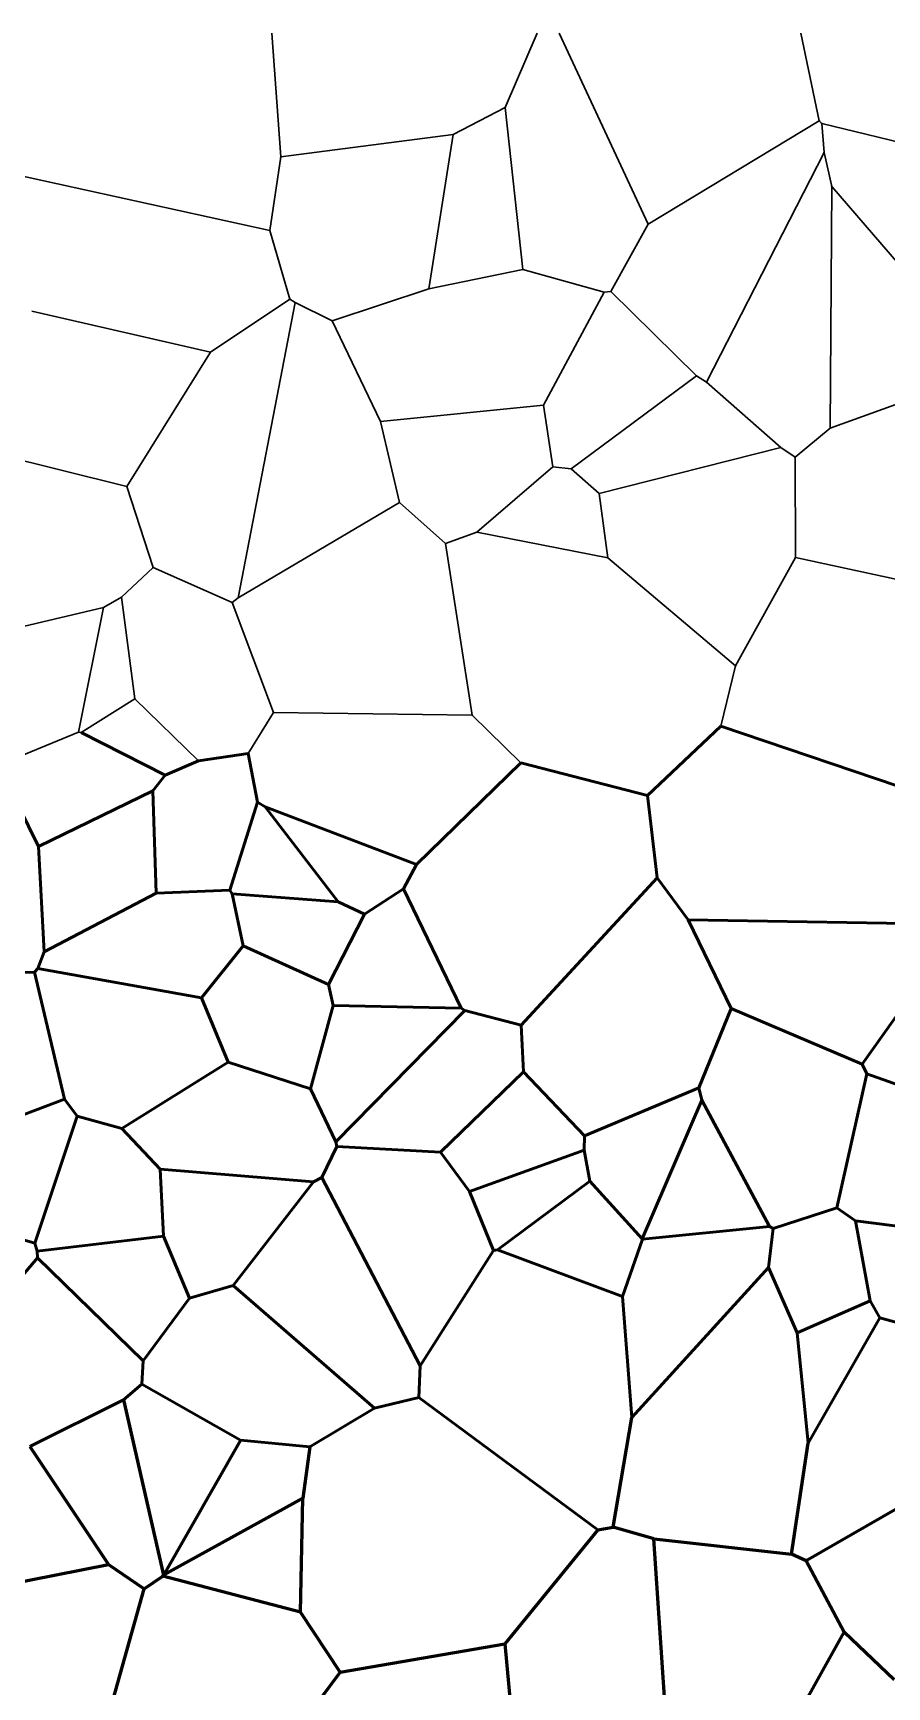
# Model space of a CAD drawing. Header units: metres. Extents: x 0 to 5000, y 0 to 2000.
# Drawn here: x 2017 to 2414, y 730 to 1500 of the extents above; entities that cross this region are included whole.
import ezdxf

# ---------------------------------------------------------------- set-up
doc = ezdxf.new("R2010")
doc.units = ezdxf.units.M

msp = doc.modelspace()

# ---------------------------------------------------------------- hatches: boundary and pattern name
at = {"layer": 'throats'}
for color, points in [(3, [(2132, 1442.4), (2131.7, 1442.38), (2127.52, 1499.99), (2127.82, 1500.01), (2132, 1442.4)]), (3, [(2236.52, 1465.41), (2236.24, 1465.53), (2251.11, 1500.06), (2251.39, 1499.94), (2236.52, 1465.41)]), (3, [(2261.35, 1499.94), (2261.62, 1500.06), (2303.12, 1411.17), (2302.85, 1411.04), (2261.35, 1499.94)]), (3, [(2382.78, 1459.28), (2382.49, 1459.22), (2373.92, 1499.97), (2374.21, 1500.03), (2382.78, 1459.28)]), (3, [(2236.31, 1465.6), (2236.45, 1465.34), (2212.18, 1452.78), (2212.04, 1453.05), (2236.31, 1465.6)]), (3, [(2236.23, 1465.45), (2236.53, 1465.49), (2244.78, 1390.01), (2244.48, 1389.97), (2236.23, 1465.45)]), (3, [(2303.06, 1410.98), (2302.91, 1411.23), (2382.56, 1459.38), (2382.71, 1459.13), (2303.06, 1410.98)]), (3, [(2383.95, 1458.08), (2383.73, 1457.87), (2382.53, 1459.15), (2382.74, 1459.36), (2383.95, 1458.08)]), (3, [(2385.03, 1444.48), (2384.73, 1444.46), (2383.69, 1457.96), (2383.99, 1457.98), (2385.03, 1444.48)]), (3, [(2486.26, 1433.34), (2486.19, 1433.05), (2383.8, 1457.83), (2383.87, 1458.12), (2486.26, 1433.34)]), (3, [(2212.09, 1453.06), (2212.13, 1452.76), (2131.87, 1442.24), (2131.83, 1442.54), (2212.09, 1453.06)]), (3, [(2211.96, 1452.94), (2212.26, 1452.89), (2200.99, 1381.01), (2200.69, 1381.05), (2211.96, 1452.94)]), (3, [(2131.7, 1442.41), (2132, 1442.37), (2126.88, 1408.17), (2126.58, 1408.21), (2131.7, 1442.41)]), (3, [(2330.24, 1337.47), (2329.98, 1337.61), (2384.75, 1444.54), (2385.01, 1444.4), (2330.24, 1337.47)]), (3, [(2384.73, 1444.44), (2385.03, 1444.5), (2388.61, 1428.58), (2388.32, 1428.51), (2384.73, 1444.44)]), (3, [(2126.76, 1408.34), (2126.7, 1408.04), (1982.41, 1439.66), (1982.47, 1439.95), (2126.76, 1408.34)]), (3, [(2388.32, 1428.55), (2388.62, 1428.54), (2387.91, 1316.04), (2387.61, 1316.04), (2388.32, 1428.55)]), (3, [(2443.07, 1365.54), (2442.85, 1365.34), (2388.35, 1428.45), (2388.58, 1428.64), (2443.07, 1365.54)]), (3, [(2285.69, 1379.69), (2285.43, 1379.84), (2302.86, 1411.18), (2303.12, 1411.03), (2285.69, 1379.69)]), (3, [(2136.21, 1376.13), (2135.92, 1376.05), (2126.59, 1408.15), (2126.88, 1408.23), (2136.21, 1376.13)]), (3, [(2244.6, 1390.14), (2244.66, 1389.84), (2200.87, 1380.88), (2200.81, 1381.18), (2244.6, 1390.14)]), (3, [(2244.59, 1389.84), (2244.67, 1390.13), (2282.54, 1379.64), (2282.46, 1379.35), (2244.59, 1389.84)]), (3, [(2200.79, 1381.17), (2200.89, 1380.89), (2155.82, 1365.86), (2155.73, 1366.14), (2200.79, 1381.17)]), (3, [(2282.37, 1379.56), (2282.64, 1379.42), (2254.29, 1326.74), (2254.02, 1326.89), (2282.37, 1379.56)]), (3, [(2282.52, 1379.34), (2282.49, 1379.64), (2285.55, 1379.91), (2285.57, 1379.61), (2282.52, 1379.34)]), (3, [(2325.54, 1340.58), (2325.33, 1340.37), (2285.46, 1379.66), (2285.67, 1379.87), (2325.54, 1340.58)]), (3, [(2135.98, 1376.21), (2136.14, 1375.96), (2099.19, 1351.36), (2099.02, 1351.61), (2135.98, 1376.21)]), (3, [(2112.22, 1237.08), (2111.93, 1237.14), (2138.46, 1374.61), (2138.75, 1374.55), (2112.22, 1237.08)]), (3, [(2138.68, 1374.71), (2138.53, 1374.45), (2135.98, 1375.96), (2136.14, 1376.22), (2138.68, 1374.71)]), (3, [(2138.54, 1374.45), (2138.67, 1374.72), (2155.84, 1366.13), (2155.71, 1365.87), (2138.54, 1374.45)]), (3, [(2099.14, 1351.63), (2099.07, 1351.34), (2015.86, 1370.47), (2015.93, 1370.76), (2099.14, 1351.63)]), (3, [(2155.64, 1365.94), (2155.91, 1366.07), (2178.52, 1319.3), (2178.25, 1319.17), (2155.64, 1365.94)]), (3, [(2098.98, 1351.57), (2099.23, 1351.41), (2060.36, 1288.89), (2060.11, 1289.05), (2098.98, 1351.57)]), (3, [(2325.34, 1340.59), (2325.52, 1340.35), (2267.12, 1296.98), (2266.95, 1297.22), (2325.34, 1340.59)]), (3, [(2325.35, 1340.35), (2325.51, 1340.6), (2330.19, 1337.66), (2330.03, 1337.41), (2325.35, 1340.35)]), (3, [(2330.01, 1337.42), (2330.21, 1337.65), (2364.83, 1307.13), (2364.63, 1306.91), (2330.01, 1337.42)]), (3, [(2254.14, 1326.96), (2254.17, 1326.67), (2178.4, 1319.08), (2178.37, 1319.38), (2254.14, 1326.96)]), (3, [(2258.75, 1298.11), (2258.45, 1298.06), (2254.01, 1326.79), (2254.3, 1326.84), (2258.75, 1298.11)]), (3, [(2431.3, 1331.93), (2431.41, 1331.65), (2387.81, 1315.9), (2387.71, 1316.18), (2431.3, 1331.93)]), (3, [(2178.24, 1319.2), (2178.53, 1319.27), (2187.26, 1281.52), (2186.97, 1281.46), (2178.24, 1319.2)]), (3, [(2387.66, 1316.16), (2387.85, 1315.93), (2371.44, 1302.43), (2371.25, 1302.66), (2387.66, 1316.16)]), (3, [(2060.27, 1289.11), (2060.2, 1288.82), (1994.01, 1305.19), (1994.08, 1305.48), (2060.27, 1289.11)]), (3, [(2364.7, 1307.17), (2364.77, 1306.87), (2280.14, 1285.59), (2280.07, 1285.88), (2364.7, 1307.17)]), (3, [(2364.65, 1306.9), (2364.82, 1307.14), (2371.43, 1302.67), (2371.26, 1302.42), (2364.65, 1306.9)]), (3, [(2371.2, 1302.55), (2371.5, 1302.55), (2371.75, 1255.84), (2371.45, 1255.84), (2371.2, 1302.55)]), (3, [(2258.5, 1298.2), (2258.7, 1297.97), (2223.34, 1267.51), (2223.15, 1267.73), (2258.5, 1298.2)]), (3, [(2267.05, 1297.25), (2267.02, 1296.95), (2258.58, 1297.93), (2258.62, 1298.23), (2267.05, 1297.25)]), (3, [(2266.94, 1296.98), (2267.13, 1297.21), (2280.2, 1285.85), (2280.01, 1285.62), (2266.94, 1296.98)]), (3, [(2072.54, 1251.2), (2072.26, 1251.11), (2060.09, 1288.92), (2060.38, 1289.01), (2072.54, 1251.2)]), (3, [(2112.15, 1236.98), (2112, 1237.24), (2187.04, 1281.62), (2187.19, 1281.36), (2112.15, 1236.98)]), (3, [(2187.02, 1281.38), (2187.22, 1281.6), (2208.74, 1262.5), (2208.54, 1262.27), (2187.02, 1281.38)]), (3, [(2279.96, 1285.72), (2280.25, 1285.76), (2284.35, 1255.69), (2284.05, 1255.65), (2279.96, 1285.72)]), (3, [(2223.2, 1267.76), (2223.3, 1267.48), (2208.69, 1262.24), (2208.59, 1262.53), (2223.2, 1267.76)]), (3, [(2223.22, 1267.47), (2223.27, 1267.77), (2284.23, 1255.82), (2284.17, 1255.53), (2223.22, 1267.47)]), (3, [(2208.49, 1262.36), (2208.78, 1262.41), (2221.17, 1182.39), (2220.88, 1182.35), (2208.49, 1262.36)]), (3, [(2284.1, 1255.56), (2284.3, 1255.79), (2343.71, 1205.53), (2343.52, 1205.3), (2284.1, 1255.56)]), (3, [(2371.47, 1255.91), (2371.73, 1255.76), (2343.75, 1205.34), (2343.49, 1205.49), (2371.47, 1255.91)]), (3, [(2459.84, 1236.82), (2459.78, 1236.53), (2371.57, 1255.69), (2371.63, 1255.98), (2459.84, 1236.82)]), (3, [(2057.79, 1237.32), (2057.59, 1237.54), (2072.3, 1251.27), (2072.5, 1251.05), (2057.79, 1237.32)]), (3, [(2109.34, 1235.09), (2109.22, 1234.82), (2072.34, 1251.02), (2072.46, 1251.29), (2109.34, 1235.09)]), (3, [(2049.35, 1232.74), (2049.42, 1232.45), (2003.38, 1221.62), (2003.31, 1221.91), (2049.35, 1232.74)]), (3, [(2037.85, 1174.54), (2037.56, 1174.6), (2049.23, 1232.63), (2049.53, 1232.57), (2037.85, 1174.54)]), (3, [(2057.61, 1237.56), (2057.77, 1237.3), (2049.46, 1232.47), (2049.31, 1232.73), (2057.61, 1237.56)]), (3, [(2057.54, 1237.41), (2057.84, 1237.45), (2064.13, 1190.04), (2063.83, 1190), (2057.54, 1237.41)]), (3, [(2109.14, 1234.9), (2109.42, 1235.01), (2128.67, 1183.79), (2128.39, 1183.69), (2109.14, 1234.9)]), (3, [(2111.99, 1237.23), (2112.17, 1236.99), (2109.37, 1234.83), (2109.19, 1235.07), (2111.99, 1237.23)]), (3, [(2343.47, 1205.45), (2343.76, 1205.38), (2336.97, 1177.37), (2336.68, 1177.44), (2343.47, 1205.45)]), (3, [(2038.99, 1174.24), (2038.83, 1174.49), (2063.9, 1190.15), (2064.06, 1189.89), (2038.99, 1174.24)]), (3, [(2063.87, 1189.91), (2064.08, 1190.13), (2093.7, 1161.26), (2093.49, 1161.04), (2063.87, 1189.91)]), (3, [(2116.75, 1164.58), (2116.5, 1164.73), (2128.4, 1183.82), (2128.66, 1183.66), (2116.75, 1164.58)]), (3, [(2128.53, 1183.59), (2128.53, 1183.89), (2221.03, 1182.52), (2221.02, 1182.22), (2128.53, 1183.59)]), (3, [(2243.8, 1160.38), (2243.59, 1160.17), (2220.92, 1182.26), (2221.13, 1182.48), (2243.8, 1160.38)]), (3, [(2037.65, 1174.71), (2037.76, 1174.43), (2000.25, 1159.01), (2000.14, 1159.29), (2037.65, 1174.71)]), (3, [(2038.93, 1174.51), (2038.88, 1174.22), (2037.68, 1174.42), (2037.73, 1174.72), (2038.93, 1174.51)]), (2, [(2078.19, 1154.68), (2077.99, 1154.28), (2038.81, 1174.17), (2039.01, 1174.57), (2078.19, 1154.68)]), (2, [(2336.67, 1177.57), (2336.98, 1177.24), (2302.81, 1144.91), (2302.5, 1145.23), (2336.67, 1177.57)]), (2, [(2336.76, 1177.19), (2336.9, 1177.61), (2429.51, 1146.15), (2429.37, 1145.72), (2336.76, 1177.19)]), (2, [(2093.63, 1160.93), (2093.56, 1161.37), (2116.59, 1164.88), (2116.66, 1164.43), (2093.63, 1160.93)]), (2, [(2121.27, 1142), (2120.83, 1141.92), (2116.4, 1164.61), (2116.85, 1164.7), (2121.27, 1142)]), (2, [(2019.18, 1121.4), (2018.78, 1121.2), (1999.99, 1159.05), (2000.39, 1159.25), (2019.18, 1121.4)]), (2, [(2078.18, 1154.27), (2078, 1154.68), (2093.51, 1161.36), (2093.68, 1160.95), (2078.18, 1154.27)]), (2, [(2195.22, 1112.7), (2194.9, 1113.02), (2243.54, 1160.44), (2243.86, 1160.11), (2195.22, 1112.7)]), (2, [(2243.64, 1160.06), (2243.75, 1160.49), (2302.71, 1145.29), (2302.6, 1144.85), (2243.64, 1160.06)]), (2, [(2077.92, 1154.62), (2078.27, 1154.34), (2072.53, 1147.08), (2072.18, 1147.36), (2077.92, 1154.62)]), (2, [(2072.26, 1147.43), (2072.45, 1147.02), (2019.08, 1121.1), (2018.88, 1121.5), (2072.26, 1147.43)]), (2, [(2072.13, 1147.22), (2072.58, 1147.23), (2074.14, 1099.58), (2073.69, 1099.56), (2072.13, 1147.22)]), (2, [(2108.42, 1100.93), (2107.99, 1101.07), (2120.84, 1142.03), (2121.27, 1141.89), (2108.42, 1100.93)]), (2, [(2124.71, 1139.9), (2124.47, 1139.52), (2120.93, 1141.77), (2121.17, 1142.15), (2124.71, 1139.9)]), (2, [(2158.8, 1095.65), (2158.44, 1095.37), (2124.41, 1139.57), (2124.76, 1139.85), (2158.8, 1095.65)]), (2, [(2195.14, 1113.07), (2194.98, 1112.65), (2124.51, 1139.5), (2124.67, 1139.92), (2195.14, 1113.07)]), (2, [(2302.43, 1145.04), (2302.88, 1145.1), (2307.4, 1106.79), (2306.96, 1106.73), (2302.43, 1145.04)]), (2, [(2018.76, 1121.29), (2019.2, 1121.31), (2021.92, 1072.24), (2021.47, 1072.22), (2018.76, 1121.29)]), (2, [(2194.86, 1112.96), (2195.26, 1112.75), (2189.18, 1101.52), (2188.79, 1101.74), (2194.86, 1112.96)]), (2, [(2170.98, 1089.52), (2170.74, 1089.89), (2188.86, 1101.82), (2189.11, 1101.44), (2170.98, 1089.52)]), (2, [(2188.78, 1101.53), (2189.19, 1101.73), (2216.06, 1046.17), (2215.65, 1045.98), (2188.78, 1101.53)]), (2, [(2243.99, 1037.92), (2243.66, 1038.23), (2307.02, 1106.91), (2307.35, 1106.61), (2243.99, 1037.92)]), (2, [(2321.75, 1087.22), (2321.39, 1086.96), (2307, 1106.63), (2307.36, 1106.89), (2321.75, 1087.22)]), (2, [(2021.8, 1072.03), (2021.59, 1072.43), (2073.81, 1099.77), (2074.02, 1099.37), (2021.8, 1072.03)]), (2, [(2108.2, 1101.23), (2108.21, 1100.78), (2073.92, 1099.34), (2073.9, 1099.79), (2108.2, 1101.23)]), (2, [(2108.01, 1100.89), (2108.4, 1101.11), (2109.35, 1099.4), (2108.96, 1099.18), (2108.01, 1100.89)]), (2, [(2114.62, 1075.08), (2114.18, 1074.98), (2108.94, 1099.25), (2109.38, 1099.34), (2114.62, 1075.08)]), (2, [(2158.64, 1095.74), (2158.6, 1095.29), (2109.14, 1099.07), (2109.17, 1099.52), (2158.64, 1095.74)]), (2, [(2158.53, 1095.31), (2158.72, 1095.72), (2170.96, 1089.91), (2170.76, 1089.5), (2158.53, 1095.31)]), (2, [(2170.66, 1089.81), (2171.06, 1089.6), (2154.22, 1056.89), (2153.82, 1057.1), (2170.66, 1089.81)]), (2, [(2341.77, 1045.93), (2341.36, 1045.73), (2321.37, 1086.99), (2321.77, 1087.19), (2341.77, 1045.93)]), (2, [(2321.57, 1086.87), (2321.58, 1087.32), (2441.2, 1085.44), (2441.19, 1084.99), (2321.57, 1086.87)]), (2, [(2018.9, 1064.36), (2018.48, 1064.53), (2021.49, 1072.31), (2021.91, 1072.15), (2018.9, 1064.36)]), (2, [(2095.14, 1050.7), (2094.78, 1050.98), (2114.22, 1075.17), (2114.57, 1074.89), (2095.14, 1050.7)]), (2, [(2154.11, 1057.2), (2153.92, 1056.79), (2114.3, 1074.82), (2114.49, 1075.23), (2154.11, 1057.2)]), (2, [(2402.8, 1019.76), (2402.43, 1020.02), (2441.8, 1075.62), (2442.17, 1075.36), (2402.8, 1019.76)]), (2, [(2017.21, 1062.96), (2017.21, 1062.51), (1993.75, 1062.34), (1993.75, 1062.79), (2017.21, 1062.96)]), (2, [(2031.32, 1003.68), (2030.88, 1003.58), (2016.99, 1062.68), (2017.43, 1062.78), (2031.32, 1003.68)]), (2, [(2017.38, 1062.59), (2017.04, 1062.88), (2018.52, 1064.59), (2018.86, 1064.3), (2017.38, 1062.59)]), (2, [(2018.65, 1064.22), (2018.73, 1064.67), (2095, 1051.06), (2094.92, 1050.62), (2018.65, 1064.22)]), (2, [(2156.44, 1047.24), (2156, 1047.14), (2153.8, 1056.94), (2154.24, 1057.04), (2156.44, 1047.24)]), (2, [(2107.6, 1020.96), (2107.19, 1020.79), (2094.75, 1050.75), (2095.17, 1050.92), (2107.6, 1020.96)]), (2, [(2156.22, 1046.96), (2156.22, 1047.41), (2215.86, 1046.3), (2215.85, 1045.85), (2156.22, 1046.96)]), (2, [(2146, 1008.35), (2145.57, 1008.47), (2156, 1047.25), (2156.44, 1047.13), (2146, 1008.35)]), (2, [(2157.6, 983.63), (2157.28, 983.95), (2217.36, 1045.07), (2217.68, 1044.76), (2157.6, 983.63)]), (2, [(2215.72, 1045.89), (2215.98, 1046.26), (2217.65, 1045.1), (2217.39, 1044.73), (2215.72, 1045.89)]), (2, [(2217.47, 1044.7), (2217.58, 1045.13), (2243.88, 1038.29), (2243.76, 1037.86), (2217.47, 1044.7)]), (2, [(2341.36, 1045.92), (2341.77, 1045.75), (2326.73, 1008.88), (2326.32, 1009.05), (2341.36, 1045.92)]), (2, [(2341.48, 1045.63), (2341.65, 1046.04), (2402.7, 1020.1), (2402.53, 1019.68), (2341.48, 1045.63)]), (2, [(2245.14, 1016.34), (2244.7, 1016.32), (2243.6, 1038.06), (2244.05, 1038.09), (2245.14, 1016.34)]), (2, [(2107.28, 1021.07), (2107.52, 1020.68), (2057.9, 989.81), (2057.66, 990.19), (2107.28, 1021.07)]), (2, [(2145.86, 1008.63), (2145.72, 1008.2), (2107.33, 1020.66), (2107.47, 1021.09), (2145.86, 1008.63)]), (2, [(2405.04, 1015.47), (2404.64, 1015.27), (2402.41, 1019.79), (2402.82, 1019.99), (2405.04, 1015.47)]), (2, [(2206.49, 978.76), (2206.18, 979.08), (2244.76, 1016.49), (2245.08, 1016.17), (2206.49, 978.76)]), (2, [(2273.49, 986.67), (2273.16, 986.36), (2244.76, 1016.17), (2245.08, 1016.48), (2273.49, 986.67)]), (2, [(2273.41, 986.31), (2273.24, 986.72), (2326.44, 1009.17), (2326.61, 1008.76), (2273.41, 986.31)]), (2, [(2328.12, 1003.26), (2327.68, 1003.16), (2326.31, 1008.91), (2326.75, 1009.02), (2328.12, 1003.26)]), (2, [(2391.05, 953.03), (2390.61, 953.13), (2404.62, 1015.42), (2405.06, 1015.32), (2391.05, 953.03)]), (2, [(2404.76, 1015.16), (2404.91, 1015.58), (2449.6, 999.79), (2449.45, 999.37), (2404.76, 1015.16)]), (2, [(2031.02, 1003.84), (2031.18, 1003.42), (1923.8, 962.59), (1923.64, 963.01), (2031.02, 1003.84)]), (2, [(2030.92, 1003.5), (2031.28, 1003.77), (2037.2, 995.88), (2036.84, 995.61), (2030.92, 1003.5)]), (2, [(2157.65, 983.89), (2157.24, 983.69), (2145.58, 1008.32), (2145.99, 1008.51), (2157.65, 983.89)]), (2, [(2300.43, 938.52), (2300.02, 938.7), (2327.69, 1003.3), (2328.11, 1003.12), (2300.43, 938.52)]), (2, [(2359.66, 944.39), (2359.27, 944.18), (2327.7, 1003.11), (2328.1, 1003.32), (2359.66, 944.39)]), (2, [(2036.8, 995.82), (2037.23, 995.68), (2017.62, 936.58), (2017.2, 936.72), (2036.8, 995.82)]), (2, [(2036.96, 995.53), (2037.08, 995.96), (2057.84, 990.22), (2057.72, 989.79), (2036.96, 995.53)]), (2, [(2057.61, 989.85), (2057.94, 990.16), (2075.94, 971.21), (2075.61, 970.9), (2057.61, 989.85)]), (2, [(2273.42, 979.88), (2272.97, 979.89), (2273.1, 986.52), (2273.55, 986.51), (2273.42, 979.88)]), (2, [(2157.73, 981.76), (2158.14, 981.57), (2151.25, 967.14), (2150.84, 967.33), (2157.73, 981.76)]), (2, [(2157.22, 983.74), (2157.66, 983.84), (2158.15, 981.72), (2157.71, 981.62), (2157.22, 983.74)]), (2, [(2157.92, 981.44), (2157.95, 981.89), (2206.35, 979.14), (2206.32, 978.7), (2157.92, 981.44)]), (2, [(2220.01, 960.71), (2219.65, 960.44), (2206.15, 978.79), (2206.52, 979.05), (2220.01, 960.71)]), (2, [(2273.12, 980.09), (2273.27, 979.67), (2219.91, 960.36), (2219.75, 960.78), (2273.12, 980.09)]), (2, [(2272.97, 979.84), (2273.41, 979.92), (2276, 965.55), (2275.56, 965.47), (2272.97, 979.84)]), (2, [(2075.55, 971.04), (2076, 971.06), (2077.54, 939.89), (2077.09, 939.87), (2075.55, 971.04)]), (2, [(2147.09, 965.43), (2147.06, 964.98), (2075.75, 970.83), (2075.79, 971.28), (2147.09, 965.43)]), (2, [(1923.66, 962.58), (1923.78, 963.02), (2017.47, 936.87), (2017.35, 936.44), (1923.66, 962.58)]), (2, [(2146.9, 965.34), (2147.25, 965.06), (2109.91, 916.68), (2109.56, 916.96), (2146.9, 965.34)]), (2, [(2147.18, 965), (2146.97, 965.4), (2150.94, 967.43), (2151.15, 967.03), (2147.18, 965)]), (2, [(2150.85, 967.13), (2151.25, 967.34), (2197.01, 879.52), (2196.61, 879.32), (2150.85, 967.13)]), (2, [(2275.65, 965.69), (2275.91, 965.33), (2232.86, 933.35), (2232.59, 933.71), (2275.65, 965.69)]), (2, [(2300.39, 938.76), (2300.06, 938.46), (2275.61, 965.36), (2275.95, 965.66), (2300.39, 938.76)]), (2, [(2231.12, 933.31), (2230.7, 933.14), (2219.62, 960.49), (2220.04, 960.66), (2231.12, 933.31)]), (2, [(2361.3, 943.23), (2361.16, 943.65), (2390.76, 953.3), (2390.9, 952.87), (2361.3, 943.23)]), (2, [(2399.65, 947.16), (2399.39, 946.8), (2390.7, 952.9), (2390.96, 953.27), (2399.65, 947.16)]), (2, [(2018.47, 932.68), (2018.42, 933.12), (2077.29, 940.1), (2077.35, 939.66), (2018.47, 932.68)]), (2, [(2077.11, 939.79), (2077.53, 939.97), (2089.5, 911.13), (2089.09, 910.96), (2077.11, 939.79)]), (2, [(2300.3, 938.27), (2300.26, 938.71), (2359.44, 944.51), (2359.49, 944.06), (2300.3, 938.27)]), (2, [(2359.25, 925.22), (2358.81, 925.27), (2361.01, 943.47), (2361.46, 943.41), (2359.25, 925.22)]), (2, [(2359.37, 944.08), (2359.56, 944.49), (2361.33, 943.64), (2361.14, 943.24), (2359.37, 944.08)]), (2, [(2406.64, 909.8), (2406.2, 909.72), (2399.3, 946.94), (2399.75, 947.02), (2406.64, 909.8)]), (2, [(2445.93, 941.32), (2445.87, 940.87), (2399.5, 946.76), (2399.55, 947.2), (2445.93, 941.32)]), (2, [(2017.19, 936.59), (2017.63, 936.71), (2018.67, 932.96), (2018.23, 932.84), (2017.19, 936.59)]), (2, [(2018.22, 932.88), (2018.67, 932.91), (2018.88, 929.74), (2018.43, 929.71), (2018.22, 932.88)]), (2, [(2230.72, 933.35), (2231.1, 933.11), (2197, 879.3), (2196.62, 879.54), (2230.72, 933.35)]), (2, [(2230.95, 933.01), (2230.87, 933.45), (2232.69, 933.75), (2232.76, 933.31), (2230.95, 933.01)]), (2, [(2291.08, 911.97), (2290.92, 911.55), (2232.65, 933.32), (2232.81, 933.74), (2291.08, 911.97)]), (2, [(2300.07, 938.56), (2300.5, 938.42), (2291.21, 911.69), (2290.79, 911.84), (2300.07, 938.56)]), (2, [(2300.48, 938.59), (2300.08, 938.39), (2300.02, 938.51), (2300.42, 938.71), (2300.48, 938.59)]), (2, [(2018.48, 929.87), (2018.82, 929.58), (2008.57, 917.5), (2008.23, 917.79), (2018.48, 929.87)]), (2, [(2067.99, 881.99), (2067.67, 881.67), (2018.5, 929.56), (2018.81, 929.89), (2067.99, 881.99)]), (2, [(2358.86, 925.4), (2359.2, 925.1), (2295.58, 855.25), (2295.25, 855.56), (2358.86, 925.4)]), (2, [(2372.49, 894.97), (2372.08, 894.79), (2358.82, 925.16), (2359.24, 925.34), (2372.49, 894.97)]), (2, [(2089.36, 910.83), (2089.23, 911.26), (2109.68, 917.04), (2109.8, 916.6), (2089.36, 910.83)]), (2, [(2109.59, 916.65), (2109.88, 916.99), (2175.72, 859.99), (2175.43, 859.65), (2109.59, 916.65)]), (2, [(2089.11, 911.18), (2089.48, 910.91), (2068.01, 881.69), (2067.65, 881.96), (2089.11, 911.18)]), (2, [(2295.64, 855.42), (2295.19, 855.39), (2290.77, 911.75), (2291.22, 911.78), (2295.64, 855.42)]), (2, [(2406.33, 909.97), (2406.51, 909.56), (2372.38, 894.68), (2372.2, 895.09), (2406.33, 909.97)]), (2, [(2406.22, 909.65), (2406.62, 909.87), (2411.1, 901.91), (2410.71, 901.68), (2406.22, 909.65)]), (2, [(2410.71, 901.91), (2411.1, 901.68), (2377.68, 843.3), (2377.29, 843.52), (2410.71, 901.91)]), (2, [(2410.84, 901.58), (2410.96, 902.01), (2452.39, 890.75), (2452.28, 890.31), (2410.84, 901.58)]), (2, [(2372.06, 894.86), (2372.51, 894.9), (2377.71, 843.43), (2377.26, 843.38), (2372.06, 894.86)]), (2, [(2067.33, 870.87), (2066.88, 870.9), (2067.61, 881.84), (2068.05, 881.81), (2067.33, 870.87)]), (2, [(2196.59, 879.43), (2197.03, 879.41), (2196.43, 864.75), (2195.98, 864.77), (2196.59, 879.43)]), (2, [(2058.8, 863.51), (2058.51, 863.85), (2066.96, 871.06), (2067.25, 870.72), (2058.8, 863.51)]), (2, [(2113.2, 845.08), (2112.98, 844.69), (2067, 870.69), (2067.22, 871.08), (2113.2, 845.08)]), (2, [(2058.55, 863.88), (2058.75, 863.48), (2015.04, 841.74), (2014.84, 842.15), (2058.55, 863.88)]), (1, [(2077.47, 782.09), (2076.88, 781.96), (2058.36, 863.62), (2058.95, 863.75), (2077.47, 782.09)]), (2, [(2175.63, 859.6), (2175.52, 860.04), (2196.15, 864.98), (2196.26, 864.54), (2175.63, 859.6)]), (2, [(2279.67, 803.27), (2279.41, 802.91), (2196.07, 864.58), (2196.34, 864.94), (2279.67, 803.27)]), (2, [(2145.56, 841.63), (2145.33, 842.02), (2175.46, 860.02), (2175.69, 859.63), (2145.56, 841.63)]), (1, [(2295.12, 855.46), (2295.71, 855.36), (2286.89, 804.35), (2286.3, 804.46), (2295.12, 855.46)]), (1, [(2051.95, 787.14), (2051.45, 786.81), (2014.69, 841.78), (2015.19, 842.11), (2051.95, 787.14)]), (1, [(2077.44, 781.88), (2076.92, 782.17), (2112.83, 845.03), (2113.35, 844.73), (2077.44, 781.88)]), (2, [(2113.07, 844.66), (2113.11, 845.11), (2145.47, 842.05), (2145.43, 841.6), (2113.07, 844.66)]), (1, [(2142.4, 817.78), (2141.81, 817.86), (2145.15, 841.86), (2145.75, 841.78), (2142.4, 817.78)]), (1, [(2377.18, 843.45), (2377.78, 843.36), (2370.06, 791.69), (2369.46, 791.78), (2377.18, 843.45)]), (1, [(2376.74, 788.34), (2376.44, 788.86), (2449.68, 831.16), (2449.98, 830.64), (2376.74, 788.34)]), (1, [(2077.32, 781.75), (2077.03, 782.28), (2141.96, 818.08), (2142.25, 817.56), (2077.32, 781.75)]), (1, [(2141.81, 817.83), (2142.41, 817.81), (2141.34, 764.72), (2140.74, 764.73), (2141.81, 817.83)]), (1, [(2236.46, 749.76), (2235.99, 750.14), (2279.31, 803.28), (2279.77, 802.9), (2236.46, 749.76)]), (1, [(2286.54, 804.7), (2286.65, 804.11), (2279.6, 802.79), (2279.49, 803.38), (2286.54, 804.7)]), (1, [(2286.51, 804.12), (2286.68, 804.69), (2305.72, 799.15), (2305.55, 798.58), (2286.51, 804.12)]), (1, [(2305.33, 798.85), (2305.93, 798.89), (2315.23, 659.44), (2314.63, 659.4), (2305.33, 798.85)]), (1, [(2369.79, 792.04), (2369.73, 791.44), (2305.6, 798.57), (2305.67, 799.16), (2369.79, 792.04)]), (1, [(2051.64, 787.27), (2051.76, 786.68), (2002.89, 777.06), (2002.77, 777.65), (2051.64, 787.27)]), (1, [(2068.41, 775.95), (2068.07, 775.46), (2051.53, 786.73), (2051.87, 787.22), (2068.41, 775.95)]), (1, [(2369.63, 791.47), (2369.88, 792.01), (2376.72, 788.87), (2376.46, 788.33), (2369.63, 791.47)]), (1, [(2376.32, 788.46), (2376.85, 788.74), (2394.44, 755.63), (2393.91, 755.35), (2376.32, 788.46)]), (1, [(2076.83, 781.73), (2077.16, 781.23), (2068.41, 775.45), (2068.08, 775.96), (2076.83, 781.73)]), (1, [(2076.89, 782.11), (2077.46, 781.92), (2077.28, 781.39), (2076.71, 781.58), (2076.89, 782.11)]), (1, [(2076.88, 782.09), (2077.47, 781.96), (2077.47, 781.95), (2076.88, 782.08), (2076.88, 782.09)]), (1, [(2076.92, 781.19), (2077.07, 781.77), (2141.11, 765.01), (2140.96, 764.43), (2076.92, 781.19)]), (1, [(2067.95, 775.79), (2068.53, 775.62), (2047.68, 701.38), (2047.1, 701.54), (2067.95, 775.79)]), (1, [(2140.79, 764.56), (2141.29, 764.89), (2159.71, 736.94), (2159.21, 736.61), (2140.79, 764.56)]), (1, [(2393.91, 755.64), (2394.43, 755.35), (2337.22, 652.24), (2336.7, 652.53), (2393.91, 755.64)]), (1, [(2393.96, 755.27), (2394.38, 755.71), (2417.7, 733.47), (2417.28, 733.04), (2393.96, 755.27)]), (1, [(2236.18, 750.24), (2236.28, 749.65), (2159.51, 736.48), (2159.41, 737.08), (2236.18, 750.24)]), (1, [(2245.75, 652.2), (2245.15, 652.15), (2235.93, 749.92), (2236.52, 749.97), (2245.75, 652.2)]), (1, [(2125.4, 690.36), (2124.92, 690.72), (2159.22, 736.96), (2159.7, 736.6), (2125.4, 690.36)])]:
    msp.add_hatch(color=color, dxfattribs=at).paths.add_polyline_path(points)

# ---------------------------------------------------------------- linework, layer by layer
at = {"layer": 'junctions'}
for centre, radius in [((2236.38, 1465.47), 0.15), ((2382.63, 1459.25), 0.15), ((2383.84, 1457.97), 0.15), ((2212.11, 1452.91), 0.15), ((2131.85, 1442.39), 0.15), ((2384.88, 1444.47), 0.15), ((2388.47, 1428.55), 0.15), ((2302.99, 1411.11), 0.15), ((2126.73, 1408.19), 0.15), ((2244.63, 1389.99), 0.15), ((2200.84, 1381.03), 0.15), ((2282.5, 1379.49), 0.15), ((2285.56, 1379.76), 0.15), ((2136.06, 1376.09), 0.15), ((2138.6, 1374.58), 0.15), ((2155.78, 1366), 0.15), ((2099.1, 1351.49), 0.15), ((2325.43, 1340.47), 0.15), ((2330.11, 1337.54), 0.15), ((2254.16, 1326.82), 0.15), ((2178.38, 1319.23), 0.15), ((2387.76, 1316.04), 0.15), ((2364.73, 1307.02), 0.15), ((2371.35, 1302.55), 0.15), ((2258.6, 1298.08), 0.15), ((2267.04, 1297.1), 0.15), ((2060.24, 1288.97), 0.15), ((2187.12, 1281.49), 0.15), ((2280.1, 1285.74), 0.15), ((2223.25, 1267.62), 0.15), ((2208.64, 1262.38), 0.15), ((2284.2, 1255.67), 0.15), ((2371.6, 1255.84), 0.15), ((2072.4, 1251.16), 0.15), ((2049.38, 1232.6), 0.15), ((2057.69, 1237.43), 0.15), ((2109.28, 1234.95), 0.15), ((2112.08, 1237.11), 0.15), ((2343.62, 1205.41), 0.15), ((2063.98, 1190.02), 0.15), ((2128.53, 1183.74), 0.15), ((2221.02, 1182.37), 0.15), ((2037.71, 1174.57), 0.15), ((2038.91, 1174.37), 0.225), ((2336.83, 1177.4), 0.225), ((2116.62, 1164.65), 0.225), ((2093.59, 1161.15), 0.225), ((2243.7, 1160.27), 0.225), ((2078.09, 1154.48), 0.225), ((2072.36, 1147.22), 0.225), ((2121.05, 1141.96), 0.225), ((2124.59, 1139.71), 0.225), ((2302.65, 1145.07), 0.225), ((2018.98, 1121.3), 0.225), ((2195.06, 1112.86), 0.225), ((2188.99, 1101.63), 0.225), ((2307.18, 1106.76), 0.225), ((2073.91, 1099.57), 0.225), ((2108.21, 1101), 0.225), ((2109.16, 1099.29), 0.225), ((2158.62, 1095.51), 0.225), ((2170.86, 1089.71), 0.225), ((2321.57, 1087.09), 0.225), ((2021.7, 1072.23), 0.225), ((2114.4, 1075.03), 0.225), ((2017.21, 1062.73), 0.225), ((2018.69, 1064.45), 0.225), ((2154.02, 1056.99), 0.225), ((2094.96, 1050.84), 0.225), ((2156.22, 1047.19), 0.225), ((2215.85, 1046.08), 0.225), ((2217.52, 1044.91), 0.225), ((2341.57, 1045.83), 0.225), ((2243.82, 1038.08), 0.225), ((2107.4, 1020.88), 0.225), ((2244.92, 1016.33), 0.225), ((2402.61, 1019.89), 0.225), ((2326.53, 1008.96), 0.225), ((2404.84, 1015.37), 0.225), ((2031.1, 1003.63), 0.225), ((2145.79, 1008.41), 0.225), ((2327.9, 1003.21), 0.225), ((2037.02, 995.75), 0.225), ((2057.78, 990), 0.225), ((2273.32, 986.52), 0.225), ((2157.44, 983.79), 0.225), ((2157.93, 981.67), 0.225), ((2206.33, 978.92), 0.225), ((2273.19, 979.88), 0.225), ((2075.77, 971.05), 0.225), ((2147.08, 965.2), 0.225), ((2151.05, 967.23), 0.225), ((2275.78, 965.51), 0.225), ((2219.83, 960.57), 0.225), ((2390.83, 953.08), 0.225), ((2077.32, 939.88), 0.225), ((2359.46, 944.28), 0.225), ((2361.23, 943.44), 0.225), ((2399.52, 946.98), 0.225), ((2017.41, 936.65), 0.225), ((2018.45, 932.9), 0.225), ((2230.91, 933.23), 0.225), ((2232.73, 933.53), 0.225), ((2300.22, 938.61), 0.225), ((2300.28, 938.49), 0.225), ((2018.65, 929.72), 0.225), ((2359.03, 925.25), 0.225), ((2109.74, 916.82), 0.225), ((2089.29, 911.04), 0.225), ((2291, 911.76), 0.225), ((2406.42, 909.76), 0.225), ((2410.9, 901.79), 0.225), ((2372.29, 894.88), 0.225), ((2067.83, 881.83), 0.225), ((2196.81, 879.42), 0.225), ((2067.11, 870.89), 0.225), ((2058.65, 863.68), 0.3), ((2196.21, 864.76), 0.225), ((2175.58, 859.82), 0.225), ((2295.41, 855.41), 0.3), ((2113.09, 844.88), 0.3), ((2145.45, 841.82), 0.3), ((2377.48, 843.41), 0.3), ((2142.11, 817.82), 0.3), ((2279.54, 803.09), 0.3), ((2286.6, 804.4), 0.3), ((2305.63, 798.87), 0.3), ((2051.7, 786.97), 0.3), ((2369.76, 791.74), 0.3), ((2376.59, 788.6), 0.3), ((2077, 781.48), 0.3), ((2077.17, 782.01), 0.3), ((2077.18, 782.02), 0.3), ((2068.24, 775.7), 0.3), ((2141.04, 764.72), 0.3), ((2394.17, 755.49), 0.3), ((2236.23, 749.95), 0.3), ((2159.46, 736.78), 0.3)]:
    msp.add_circle(centre, radius, dxfattribs=at)
at = {"layer": 'throat_lines', "color": 3, "lineweight": 30}
for p, q in [((2127.67, 1500), (2131.85, 1442.39)), ((2251.25, 1500), (2236.38, 1465.47)), ((2302.99, 1411.11), (2261.48, 1500)), ((2374.07, 1500), (2382.63, 1459.25)), ((2212.11, 1452.91), (2236.38, 1465.47)), ((2244.63, 1389.99), (2236.38, 1465.47)), ((2382.63, 1459.25), (2302.99, 1411.11)), ((2382.63, 1459.25), (2383.84, 1457.97)), ((2383.84, 1457.97), (2384.88, 1444.47)), ((2383.84, 1457.97), (2486.22, 1433.2)), ((2131.85, 1442.39), (2212.11, 1452.91)), ((2200.84, 1381.03), (2212.11, 1452.91)), ((2126.73, 1408.19), (2131.85, 1442.39)), ((2384.88, 1444.47), (2330.11, 1337.54)), ((2388.47, 1428.55), (2384.88, 1444.47)), ((1982.44, 1439.8), (2126.73, 1408.19)), ((2387.76, 1316.04), (2388.47, 1428.55)), ((2388.47, 1428.55), (2442.96, 1365.44)), ((2302.99, 1411.11), (2285.56, 1379.76)), ((2126.73, 1408.19), (2136.06, 1376.09)), ((2200.84, 1381.03), (2244.63, 1389.99)), ((2282.5, 1379.49), (2244.63, 1389.99)), ((2155.78, 1366), (2200.84, 1381.03)), ((2254.16, 1326.82), (2282.5, 1379.49)), ((2285.56, 1379.76), (2282.5, 1379.49)), ((2285.56, 1379.76), (2325.43, 1340.47)), ((2099.1, 1351.49), (2136.06, 1376.09)), ((2138.6, 1374.58), (2112.08, 1237.11)), ((2136.06, 1376.09), (2138.6, 1374.58)), ((2155.78, 1366), (2138.6, 1374.58)), ((2015.89, 1370.62), (2099.1, 1351.49)), ((2178.38, 1319.23), (2155.78, 1366)), ((2060.24, 1288.97), (2099.1, 1351.49)), ((2267.04, 1297.1), (2325.43, 1340.47)), ((2330.11, 1337.54), (2325.43, 1340.47)), ((2364.73, 1307.02), (2330.11, 1337.54)), ((2178.38, 1319.23), (2254.16, 1326.82)), ((2254.16, 1326.82), (2258.6, 1298.08)), ((2387.76, 1316.04), (2431.36, 1331.79)), ((2187.12, 1281.49), (2178.38, 1319.23)), ((2371.35, 1302.55), (2387.76, 1316.04)), ((1994.04, 1305.33), (2060.24, 1288.97)), ((2280.1, 1285.74), (2364.73, 1307.02)), ((2371.35, 1302.55), (2364.73, 1307.02)), ((2371.6, 1255.84), (2371.35, 1302.55)), ((2223.25, 1267.62), (2258.6, 1298.08)), ((2258.6, 1298.08), (2267.04, 1297.1)), ((2280.1, 1285.74), (2267.04, 1297.1)), ((2060.24, 1288.97), (2072.4, 1251.16)), ((2187.12, 1281.49), (2112.08, 1237.11)), ((2208.64, 1262.38), (2187.12, 1281.49)), ((2284.2, 1255.67), (2280.1, 1285.74)), ((2208.64, 1262.38), (2223.25, 1267.62)), ((2284.2, 1255.67), (2223.25, 1267.62)), ((2221.02, 1182.37), (2208.64, 1262.38)), ((2343.62, 1205.41), (2284.2, 1255.67)), ((2343.62, 1205.41), (2371.6, 1255.84)), ((2371.6, 1255.84), (2459.81, 1236.67)), ((2072.4, 1251.16), (2057.69, 1237.43)), ((2072.4, 1251.16), (2109.28, 1234.95)), ((2003.34, 1221.76), (2049.38, 1232.6)), ((2049.38, 1232.6), (2037.71, 1174.57)), ((2049.38, 1232.6), (2057.69, 1237.43)), ((2063.98, 1190.02), (2057.69, 1237.43)), ((2109.28, 1234.95), (2112.08, 1237.11)), ((2128.53, 1183.74), (2109.28, 1234.95)), ((2336.83, 1177.4), (2343.62, 1205.41)), ((2063.98, 1190.02), (2038.91, 1174.37)), ((2093.59, 1161.15), (2063.98, 1190.02)), ((2128.53, 1183.74), (2116.62, 1164.65)), ((2221.02, 1182.37), (2128.53, 1183.74)), ((2221.02, 1182.37), (2243.7, 1160.27)), ((2000.19, 1159.15), (2037.71, 1174.57)), ((2037.71, 1174.57), (2038.91, 1174.37))]:
    msp.add_line(p, q, dxfattribs=at)
at = {"layer": 'throat_lines', "color": 2, "lineweight": 50}
for p, q in [((2038.91, 1174.37), (2078.09, 1154.48)), ((2302.65, 1145.07), (2336.83, 1177.4)), ((2429.44, 1145.93), (2336.83, 1177.4)), ((2116.62, 1164.65), (2093.59, 1161.15)), ((2116.62, 1164.65), (2121.05, 1141.96)), ((2000.19, 1159.15), (2018.98, 1121.3)), ((2093.59, 1161.15), (2078.09, 1154.48)), ((2243.7, 1160.27), (2195.06, 1112.86)), ((2302.65, 1145.07), (2243.7, 1160.27)), ((2072.36, 1147.22), (2078.09, 1154.48)), ((2018.98, 1121.3), (2072.36, 1147.22)), ((2073.91, 1099.57), (2072.36, 1147.22)), ((2121.05, 1141.96), (2108.21, 1101)), ((2121.05, 1141.96), (2124.59, 1139.71)), ((2307.18, 1106.76), (2302.65, 1145.07)), ((2124.59, 1139.71), (2158.62, 1095.51)), ((2124.59, 1139.71), (2195.06, 1112.86)), ((2021.7, 1072.23), (2018.98, 1121.3)), ((2188.99, 1101.63), (2195.06, 1112.86)), ((2188.99, 1101.63), (2170.86, 1089.71)), ((2215.85, 1046.08), (2188.99, 1101.63)), ((2307.18, 1106.76), (2243.82, 1038.08)), ((2307.18, 1106.76), (2321.57, 1087.09)), ((2073.91, 1099.57), (2021.7, 1072.23)), ((2073.91, 1099.57), (2108.21, 1101)), ((2109.16, 1099.29), (2108.21, 1101)), ((2109.16, 1099.29), (2114.4, 1075.03)), ((2109.16, 1099.29), (2158.62, 1095.51)), ((2170.86, 1089.71), (2158.62, 1095.51)), ((2154.02, 1056.99), (2170.86, 1089.71)), ((2441.2, 1085.22), (2321.57, 1087.09)), ((2321.57, 1087.09), (2341.57, 1045.83)), ((2021.7, 1072.23), (2018.69, 1064.45)), ((2114.4, 1075.03), (2094.96, 1050.84)), ((2114.4, 1075.03), (2154.02, 1056.99)), ((2441.98, 1075.49), (2402.61, 1019.89)), ((2018.69, 1064.45), (2017.21, 1062.73)), ((2094.96, 1050.84), (2018.69, 1064.45)), ((1993.75, 1062.56), (2017.21, 1062.73)), ((2017.21, 1062.73), (2031.1, 1003.63)), ((2154.02, 1056.99), (2156.22, 1047.19)), ((2094.96, 1050.84), (2107.4, 1020.88)), ((2156.22, 1047.19), (2145.79, 1008.41)), ((2215.85, 1046.08), (2156.22, 1047.19)), ((2217.52, 1044.91), (2157.44, 983.79)), ((2217.52, 1044.91), (2215.85, 1046.08)), ((2243.82, 1038.08), (2217.52, 1044.91)), ((2326.53, 1008.96), (2341.57, 1045.83)), ((2402.61, 1019.89), (2341.57, 1045.83)), ((2243.82, 1038.08), (2244.92, 1016.33)), ((2057.78, 990), (2107.4, 1020.88)), ((2107.4, 1020.88), (2145.79, 1008.41)), ((2402.61, 1019.89), (2404.84, 1015.37)), ((2244.92, 1016.33), (2206.33, 978.92)), ((2244.92, 1016.33), (2273.32, 986.52)), ((2326.53, 1008.96), (2273.32, 986.52)), ((2326.53, 1008.96), (2327.9, 1003.21)), ((2404.84, 1015.37), (2390.83, 953.08)), ((2449.53, 999.58), (2404.84, 1015.37)), ((1923.72, 962.8), (2031.1, 1003.63)), ((2037.02, 995.75), (2031.1, 1003.63)), ((2145.79, 1008.41), (2157.44, 983.79)), ((2327.9, 1003.21), (2300.22, 938.61)), ((2327.9, 1003.21), (2359.46, 944.28)), ((2017.41, 936.65), (2037.02, 995.75)), ((2057.78, 990), (2037.02, 995.75)), ((2075.77, 971.05), (2057.78, 990)), ((2273.32, 986.52), (2273.19, 979.88)), ((2151.05, 967.23), (2157.93, 981.67)), ((2157.93, 981.67), (2157.44, 983.79)), ((2206.33, 978.92), (2157.93, 981.67)), ((2206.33, 978.92), (2219.83, 960.57)), ((2219.83, 960.57), (2273.19, 979.88)), ((2275.78, 965.51), (2273.19, 979.88)), ((2075.77, 971.05), (2147.08, 965.2)), ((2077.32, 939.88), (2075.77, 971.05)), ((2017.41, 936.65), (1923.72, 962.8)), ((2109.74, 916.82), (2147.08, 965.2)), ((2151.05, 967.23), (2147.08, 965.2)), ((2196.81, 879.42), (2151.05, 967.23)), ((2232.73, 933.53), (2275.78, 965.51)), ((2275.78, 965.51), (2300.22, 938.61)), ((2219.83, 960.57), (2230.91, 933.23)), ((2390.83, 953.08), (2361.23, 943.44)), ((2390.83, 953.08), (2399.52, 946.98)), ((2077.32, 939.88), (2018.45, 932.9)), ((2089.29, 911.04), (2077.32, 939.88)), ((2359.46, 944.28), (2300.28, 938.49)), ((2361.23, 943.44), (2359.03, 925.25)), ((2361.23, 943.44), (2359.46, 944.28)), ((2399.52, 946.98), (2445.9, 941.1)), ((2399.52, 946.98), (2406.42, 909.76)), ((2018.45, 932.9), (2017.41, 936.65)), ((2018.65, 929.72), (2018.45, 932.9)), ((2196.81, 879.42), (2230.91, 933.23)), ((2232.73, 933.53), (2230.91, 933.23)), ((2232.73, 933.53), (2291, 911.76)), ((2291, 911.76), (2300.28, 938.49)), ((2300.22, 938.61), (2300.28, 938.49)), ((2008.4, 917.64), (2018.65, 929.72)), ((2018.65, 929.72), (2067.83, 881.83)), ((2295.41, 855.41), (2359.03, 925.25)), ((2359.03, 925.25), (2372.29, 894.88)), ((2109.74, 916.82), (2089.29, 911.04)), ((2175.58, 859.82), (2109.74, 916.82)), ((2067.83, 881.83), (2089.29, 911.04)), ((2291, 911.76), (2295.41, 855.41)), ((2372.29, 894.88), (2406.42, 909.76)), ((2410.9, 901.79), (2406.42, 909.76)), ((2377.48, 843.41), (2410.9, 901.79)), ((2452.33, 890.53), (2410.9, 901.79)), ((2377.48, 843.41), (2372.29, 894.88)), ((2067.83, 881.83), (2067.11, 870.89)), ((2196.21, 864.76), (2196.81, 879.42)), ((2067.11, 870.89), (2058.65, 863.68)), ((2067.11, 870.89), (2113.09, 844.88)), ((2014.94, 841.95), (2058.65, 863.68)), ((2196.21, 864.76), (2175.58, 859.82)), ((2196.21, 864.76), (2279.54, 803.09)), ((2175.58, 859.82), (2145.45, 841.82)), ((2145.45, 841.82), (2113.09, 844.88))]:
    msp.add_line(p, q, dxfattribs=at)
at = {"layer": 'throat_lines', "color": 1, "lineweight": 60}
for p, q in [((2058.65, 863.68), (2077.18, 782.02)), ((2286.6, 804.4), (2295.41, 855.41)), ((2014.94, 841.95), (2051.7, 786.97)), ((2113.09, 844.88), (2077.18, 782.02)), ((2145.45, 841.82), (2142.11, 817.82)), ((2369.76, 791.74), (2377.48, 843.41)), ((2449.83, 830.9), (2376.59, 788.6)), ((2142.11, 817.82), (2077.17, 782.01)), ((2141.04, 764.72), (2142.11, 817.82)), ((2279.54, 803.09), (2236.23, 749.95)), ((2279.54, 803.09), (2286.6, 804.4)), ((2305.63, 798.87), (2286.6, 804.4)), ((2314.93, 659.42), (2305.63, 798.87)), ((2305.63, 798.87), (2369.76, 791.74)), ((2002.83, 777.35), (2051.7, 786.97)), ((2051.7, 786.97), (2068.24, 775.7)), ((2376.59, 788.6), (2369.76, 791.74)), ((2394.17, 755.49), (2376.59, 788.6)), ((2068.24, 775.7), (2077, 781.48)), ((2077, 781.48), (2077.17, 782.01)), ((2141.04, 764.72), (2077, 781.48)), ((2077.17, 782.01), (2077.18, 782.02)), ((2047.39, 701.46), (2068.24, 775.7)), ((2159.46, 736.78), (2141.04, 764.72)), ((2336.96, 652.38), (2394.17, 755.49)), ((2417.49, 733.26), (2394.17, 755.49)), ((2159.46, 736.78), (2236.23, 749.95)), ((2236.23, 749.95), (2245.45, 652.18)), ((2159.46, 736.78), (2125.16, 690.54))]:
    msp.add_line(p, q, dxfattribs=at)

doc.saveas('drawing.dxf')
